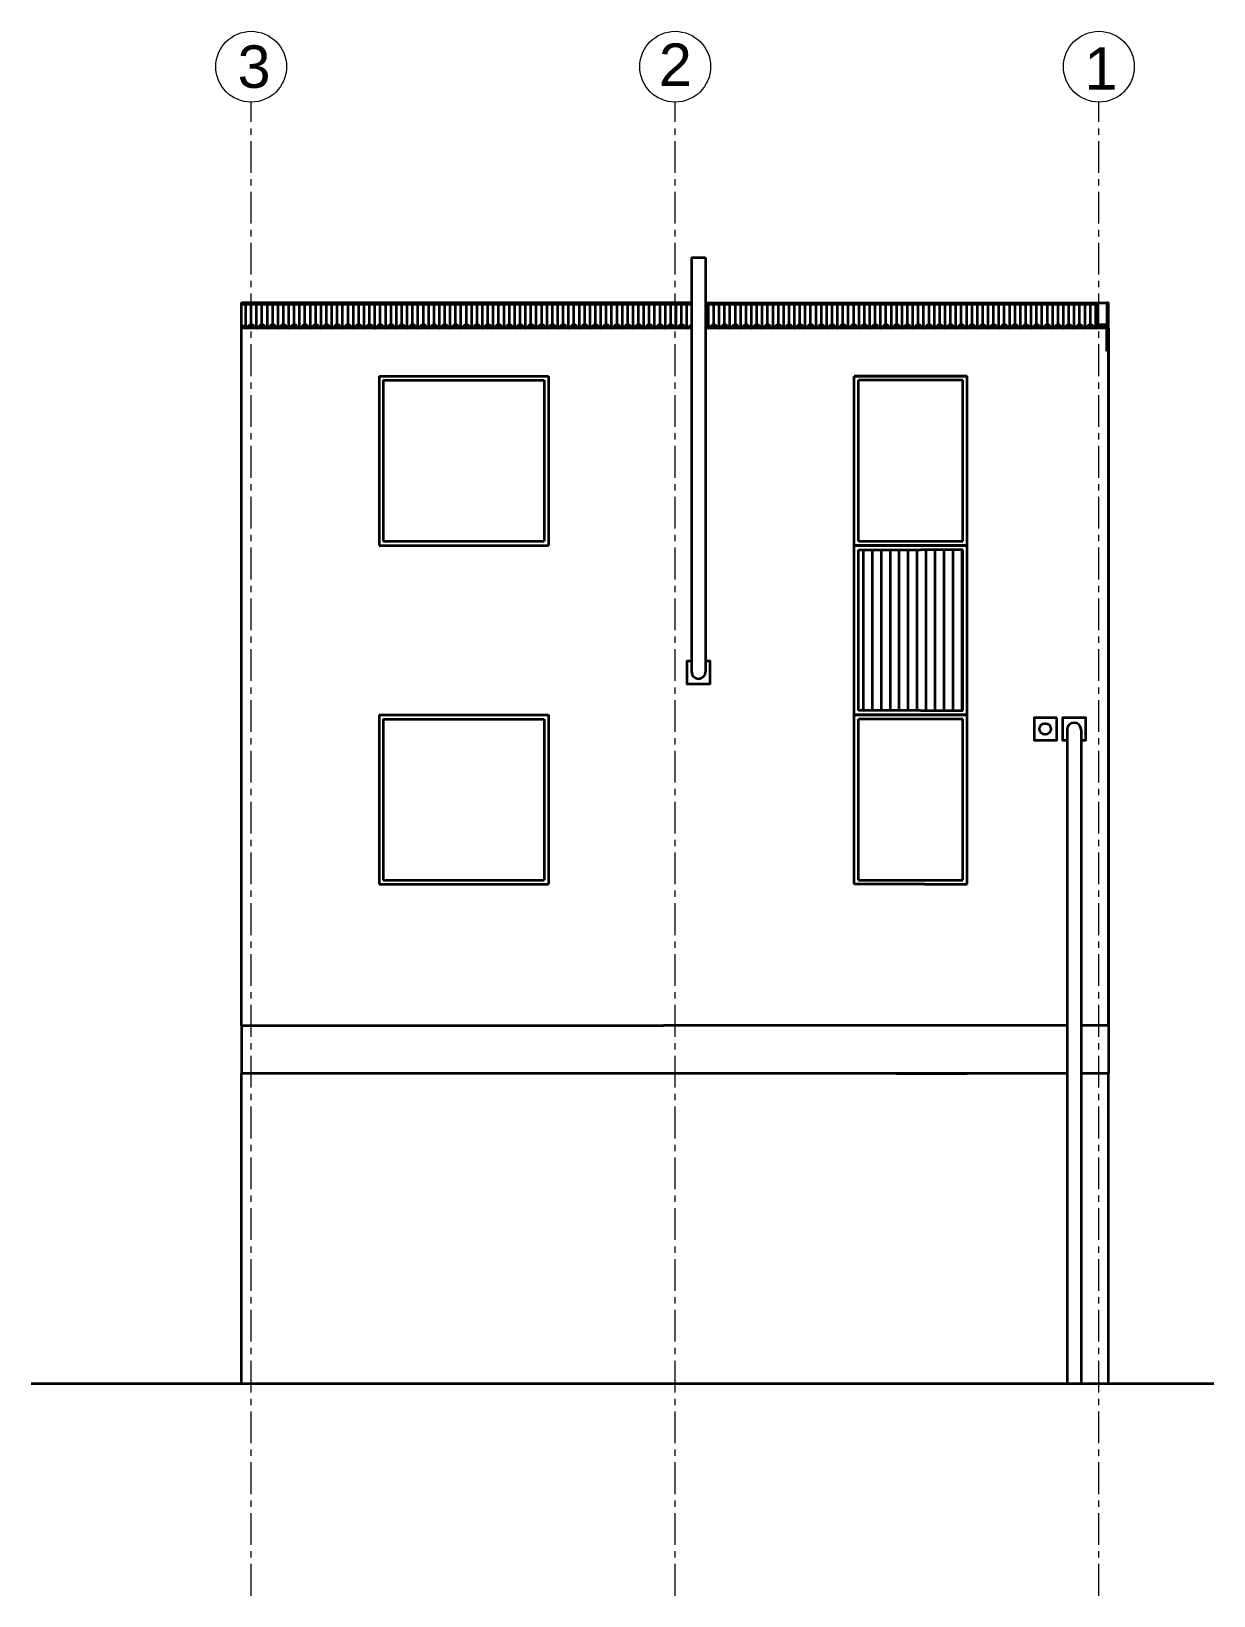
# Model space of a CAD drawing. Header units: inches. Extents: x 278 to 13058, y 15 to 10330.
# Drawn here: x 6826 to 7663, y 9222 to 10330 of the extents above; entities that cross this region are included whole.
import ezdxf

# ---------------------------------------------------------------- set-up
doc = ezdxf.new("R2010")
doc.units = ezdxf.units.IN
doc.header["$MEASUREMENT"] = 0
doc.linetypes.add('CENTER', pattern=[2, 1.25, -0.25, 0.25, -0.25])
for name, color, linetype, lineweight in [('A-ANNO-SYMB', 3, 'Continuous', 18), ('A-ANNO-TEXT', 3, 'Continuous', 18), ('A-ELEV-MBE1', 7, 'Continuous', 35), ('A-SECT-MCUT', 7, 'Continuous', 35), ('A-WALL-FULL', 7, 'Continuous', 35)]:
    doc.layers.add(name, color=color, linetype=linetype, lineweight=lineweight)
doc.styles.add('E-ARIAL', font='arial.ttf')

msp = doc.modelspace()

# ---------------------------------------------------------------- hatches: boundary and pattern name
at = {"layer": 'A-ELEV-MBE1'}
h = msp.add_hatch(dxfattribs=at)
h.set_pattern_fill('ANSI31', color=256, scale=2, angle=405, style=0)
h.set_pattern_definition([(90, (5446.451, 4193.3916), (-6.35, 4e-15), [])])
h.paths.add_polyline_path([(7411.409, 9848.52), (7455.409, 9848.52), (7485.409, 9848.52), (7485.409, 9962.52), (7455.45, 9962.52), (7411.409, 9962.52)])

# ---------------------------------------------------------------- linework, layer by layer
at = {"layer": 'A-ANNO-SYMB', "linetype": 'CENTER', "ltscale": 18}
for points in [[(6981.409, 9221.52), (6981.409, 10279.62)], [(7281.618, 9221.52), (7281.618, 10279.62)], [(7581.698, 9221.52), (7581.698, 10279.62)]]:
    msp.add_lwpolyline(points, dxfattribs=at)
at = {"layer": 'A-ANNO-SYMB'}
for centre in [(6981.297, 10304.698), (7281.618, 10304.698), (7581.698, 10304.698)]:
    msp.add_circle(centre, 25.078, dxfattribs=at)
at = {"layer": 'A-ELEV-MBE1'}
for p, q in [((7293.144, 10169.52), (7303.144, 10169.52)), ((7293.144, 10169.52), (7293.144, 9876.051)), ((7303.144, 10169.52), (7303.144, 9876.051)), ((6974.409, 10137.535), (7076.581, 10137.535)), ((6974.409, 9625.52), (6974.409, 10137.535)), ((6974.409, 10136.478), (7068.961, 10136.478)), ((6977.522, 10120.04), (6977.522, 10136.478)), ((6981.332, 10121.839), (6981.332, 10136.478)), ((6985.142, 10120.039), (6985.142, 10136.478)), ((6988.952, 10121.838), (6988.952, 10136.478)), ((6992.762, 10120.031), (6992.762, 10136.478)), ((6996.572, 10121.831), (6996.572, 10136.478)), ((7000.382, 10120.03), (7000.382, 10136.478)), ((7004.192, 10121.829), (7004.192, 10136.478)), ((7008.002, 10120.039), (7008.002, 10136.478)), ((7011.812, 10121.838), (7011.812, 10136.478)), ((7015.622, 10120.031), (7015.622, 10136.478)), ((7019.432, 10121.831), (7019.432, 10136.478)), ((7023.242, 10120.03), (7023.242, 10136.478)), ((7027.052, 10121.83), (7027.052, 10136.478)), ((7030.861, 10120.039), (7030.861, 10133.502)), ((7030.862, 10120.03), (7030.862, 10136.478)), ((7034.671, 10121.838), (7034.671, 10136.478)), ((7038.481, 10120.038), (7038.481, 10136.478)), ((7042.291, 10121.837), (7042.291, 10136.478)), ((7046.101, 10120.037), (7046.101, 10136.478)), ((7049.911, 10121.836), (7049.911, 10136.478)), ((7053.721, 10120.038), (7053.721, 10136.478)), ((7057.531, 10121.837), (7057.531, 10136.478)), ((7059.306, 10137.53), (7293.144, 10137.53)), ((7059.306, 10136.473), (7293.144, 10136.473)), ((7061.341, 10120.037), (7061.341, 10136.478)), ((7065.151, 10121.836), (7065.151, 10136.478)), ((7068.961, 10136.478), (7076.581, 10136.478)), ((7068.961, 10120.038), (7068.961, 10136.478)), ((7072.771, 10121.837), (7072.771, 10136.478)), ((7076.581, 10119.535), (7076.581, 10137.535)), ((7076.581, 10120.029), (7076.582, 10136.473)), ((7080.392, 10121.839), (7080.391, 10136.473)), ((7084.201, 10120.031), (7084.201, 10136.473)), ((7088.012, 10121.84), (7088.011, 10136.473)), ((7091.821, 10120.03), (7091.822, 10136.473)), ((7095.632, 10121.839), (7095.631, 10136.473)), ((7099.441, 10120.022), (7099.441, 10136.473)), ((7103.252, 10121.831), (7103.251, 10136.473)), ((7107.061, 10120.021), (7107.062, 10136.473)), ((7110.872, 10121.83), (7110.871, 10136.473)), ((7114.681, 10120.03), (7114.682, 10136.473)), ((7118.492, 10121.839), (7118.491, 10136.473)), ((7122.301, 10120.022), (7122.301, 10136.473)), ((7126.112, 10121.831), (7126.111, 10136.473)), ((7129.921, 10120.03), (7129.921, 10136.473)), ((7129.921, 10120.021), (7129.922, 10133.49)), ((7133.731, 10121.839), (7133.731, 10136.473)), ((7133.732, 10121.83), (7133.731, 10134.743)), ((7137.541, 10120.029), (7137.54, 10134.743)), ((7137.541, 10120.021), (7137.542, 10136.473)), ((7141.351, 10121.838), (7141.351, 10136.473)), ((7145.161, 10120.028), (7145.161, 10136.473)), ((7148.971, 10121.837), (7148.971, 10136.473)), ((7152.781, 10120.029), (7152.78, 10136.473)), ((7156.591, 10121.838), (7156.591, 10136.473)), ((7160.401, 10120.028), (7160.401, 10136.473)), ((7164.211, 10121.837), (7164.211, 10136.473)), ((7168.021, 10120.034), (7168.02, 10136.473)), ((7171.831, 10121.834), (7171.831, 10136.473)), ((7175.641, 10120.033), (7175.641, 10136.473)), ((7179.451, 10121.833), (7179.451, 10136.473)), ((7183.261, 10120.035), (7183.26, 10136.473)), ((7187.071, 10121.834), (7187.071, 10136.473)), ((7190.881, 10120.033), (7190.881, 10136.473)), ((7194.691, 10121.833), (7194.691, 10136.473)), ((7198.501, 10120.026), (7198.5, 10136.473)), ((7202.311, 10121.825), (7202.311, 10136.473)), ((7206.121, 10120.025), (7206.121, 10136.473)), ((7209.931, 10121.824), (7209.931, 10136.473)), ((7213.741, 10120.034), (7213.741, 10136.473)), ((7217.551, 10121.833), (7217.551, 10136.473)), ((7221.361, 10120.026), (7221.36, 10136.473)), ((7225.171, 10121.826), (7225.171, 10136.473)), ((7228.981, 10120.025), (7228.981, 10136.473)), ((7232.791, 10121.824), (7232.791, 10136.473)), ((7236.6, 10120.034), (7236.6, 10133.497)), ((7236.601, 10120.025), (7236.601, 10136.473)), ((7240.41, 10121.833), (7240.41, 10136.473)), ((7244.22, 10120.033), (7244.22, 10136.473)), ((7248.03, 10121.832), (7248.03, 10136.473)), ((7251.84, 10120.032), (7251.84, 10136.473)), ((7255.65, 10121.831), (7255.65, 10136.473)), ((7259.46, 10120.033), (7259.46, 10136.473)), ((7263.27, 10121.832), (7263.27, 10136.473)), ((7267.08, 10120.032), (7267.08, 10136.473)), ((7270.89, 10121.831), (7270.89, 10136.473)), ((7274.7, 10120.033), (7274.7, 10136.473)), ((7278.51, 10121.832), (7278.51, 10136.473)), ((7282.32, 10119.532), (7282.32, 10136.473)), ((7286.13, 10121.829), (7286.13, 10136.473)), ((7289.94, 10120.019), (7289.941, 10136.473)), ((7303.144, 10137.52), (7580.308, 10137.52)), ((7303.144, 10136.463), (7580.308, 10136.463)), ((7305.18, 10120.019), (7305.181, 10136.463)), ((7308.99, 10121.828), (7308.99, 10136.463)), ((7312.8, 10120.02), (7312.8, 10136.463)), ((7316.61, 10121.829), (7316.61, 10136.463)), ((7320.42, 10120.019), (7320.421, 10136.463)), ((7324.23, 10121.828), (7324.23, 10136.463)), ((7328.04, 10120.02), (7328.04, 10136.463)), ((7331.85, 10121.829), (7331.85, 10136.463)), ((7335.66, 10120.019), (7335.661, 10136.463)), ((7339.47, 10121.828), (7339.47, 10136.463)), ((7343.28, 10120.012), (7343.28, 10136.463)), ((7347.09, 10121.821), (7347.09, 10136.463)), ((7350.9, 10120.011), (7350.901, 10136.463)), ((7354.71, 10121.82), (7354.71, 10136.463)), ((7358.52, 10120.019), (7358.521, 10136.463)), ((7362.33, 10121.828), (7362.33, 10136.463)), ((7366.14, 10120.012), (7366.14, 10136.463)), ((7369.95, 10121.821), (7369.95, 10136.463)), ((7373.759, 10120.02), (7373.76, 10136.463)), ((7373.76, 10120.011), (7373.76, 10133.48)), ((7377.57, 10121.829), (7377.57, 10136.463)), ((7377.57, 10121.82), (7377.57, 10134.733)), ((7381.379, 10120.019), (7381.379, 10134.733)), ((7381.38, 10120.011), (7381.381, 10136.463)), ((7385.19, 10121.828), (7385.19, 10136.463)), ((7388.999, 10120.018), (7389, 10136.463)), ((7392.81, 10121.827), (7392.81, 10136.463)), ((7396.619, 10120.019), (7396.619, 10136.463)), ((7400.43, 10121.828), (7400.43, 10136.463)), ((7404.239, 10120.018), (7404.24, 10136.463)), ((7408.05, 10121.827), (7408.05, 10136.463)), ((7411.86, 10120.024), (7411.859, 10136.463)), ((7415.67, 10121.824), (7415.67, 10136.463)), ((7419.48, 10120.023), (7419.48, 10136.463)), ((7423.29, 10121.823), (7423.29, 10136.463)), ((7427.1, 10120.024), (7427.099, 10136.463)), ((7430.91, 10121.824), (7430.91, 10136.463)), ((7434.72, 10120.023), (7434.72, 10136.463)), ((7438.53, 10121.823), (7438.53, 10136.463)), ((7442.34, 10120.016), (7442.339, 10136.463)), ((7446.15, 10121.815), (7446.15, 10136.463)), ((7449.96, 10120.015), (7449.96, 10136.463)), ((7453.77, 10121.814), (7453.77, 10136.463)), ((7457.58, 10120.023), (7457.58, 10136.463)), ((7461.39, 10121.823), (7461.39, 10136.463)), ((7465.2, 10120.016), (7465.199, 10136.463)), ((7469.01, 10121.815), (7469.01, 10136.463)), ((7472.82, 10120.015), (7472.82, 10136.463)), ((7476.63, 10121.814), (7476.63, 10136.463)), ((7480.439, 10120.024), (7480.439, 10133.487)), ((7480.44, 10120.015), (7480.44, 10136.463)), ((7484.249, 10121.823), (7484.249, 10136.463)), ((7488.059, 10120.023), (7488.059, 10136.463)), ((7491.869, 10121.822), (7491.869, 10136.463)), ((7495.679, 10120.022), (7495.679, 10136.463)), ((7499.489, 10121.821), (7499.489, 10136.463)), ((7503.299, 10120.023), (7503.299, 10136.463)), ((7507.109, 10121.822), (7507.109, 10136.463)), ((7510.919, 10120.022), (7510.919, 10136.463)), ((7514.729, 10121.821), (7514.729, 10136.463)), ((7518.539, 10120.023), (7518.539, 10136.463)), ((7522.349, 10121.822), (7522.349, 10136.463)), ((7526.159, 10120.022), (7526.159, 10136.463)), ((7529.969, 10121.821), (7529.969, 10136.463)), ((7533.779, 10120.023), (7533.779, 10136.463)), ((7537.589, 10121.822), (7537.589, 10136.463)), ((7541.399, 10120.022), (7541.399, 10136.463)), ((7545.209, 10121.821), (7545.209, 10136.463)), ((7549.019, 10120.014), (7549.019, 10136.463)), ((7552.829, 10121.814), (7552.829, 10136.463)), ((7556.639, 10120.013), (7556.639, 10136.463)), ((7560.449, 10121.813), (7560.449, 10136.463)), ((7564.259, 10120.022), (7564.259, 10136.463)), ((7568.069, 10121.821), (7568.069, 10136.463)), ((7571.879, 10120.014), (7571.879, 10136.463)), ((7575.689, 10121.814), (7575.689, 10136.463)), ((7579.499, 10120.014), (7579.499, 10136.463)), ((7580.308, 10137.52), (7587.659, 10137.52)), ((7580.308, 10121.83), (7580.308, 10136.463)), ((7587.659, 10103.08), (7587.659, 10137.52)), ((7588.409, 9625.52), (7588.409, 10137.535)), ((7076.581, 10119.535), (6974.409, 10119.535)), ((7076.581, 10119.535), (6974.409, 10119.535)), ((7076.581, 10119.535), (6974.409, 10119.535)), ((7282.32, 10119.53), (7059.306, 10119.53)), ((7282.32, 10119.53), (7059.306, 10119.53)), ((7282.32, 10119.53), (7059.306, 10119.53)), ((7282.32, 10119.53), (7059.306, 10119.53)), ((7128.016, 10120.94), (7127.629, 10120.622)), ((7139.446, 10120.926), (7139.833, 10120.609)), ((7293.144, 10119.52), (7273.409, 10119.52)), ((7293.144, 10119.52), (7273.409, 10119.52)), ((7293.144, 10119.52), (7273.409, 10119.52)), ((7293.144, 10119.52), (7273.409, 10119.52)), ((7588.409, 10119.52), (7303.144, 10119.52)), ((7588.409, 10119.52), (7303.144, 10119.52)), ((7587.409, 10119.52), (7303.144, 10119.52)), ((7587.409, 10119.52), (7303.144, 10119.52)), ((7580.308, 10122.08), (7587.659, 10122.08)), ((7580.308, 10121.83), (7587.409, 10121.83)), ((7587.119, 10120.018), (7587.119, 10121.83)), ((7587.409, 10103.08), (7587.409, 10121.83)), ((7588.409, 10119.52), (7588.409, 9625.52)), ((7587.659, 10103.08), (7587.409, 10103.08)), ((7408.409, 9965.52), (7408.409, 10085.52)), ((7458.409, 10085.52), (7408.409, 10085.52)), ((7408.409, 10085.52), (7458.409, 10085.52)), ((7458.409, 10085.52), (7488.409, 10085.52)), ((7488.409, 10085.52), (7458.409, 10085.52)), ((7488.409, 9965.52), (7488.409, 10085.52)), ((7485.409, 10082.52), (7411.409, 10082.52)), ((7411.409, 9968.52), (7411.409, 10082.52)), ((7485.409, 9968.52), (7485.409, 10082.52)), ((7408.409, 9962.456), (7408.409, 10065.52)), ((7458.409, 9965.52), (7408.409, 9965.52)), ((7458.409, 9965.52), (7408.409, 9965.52)), ((7408.45, 9965.52), (7458.45, 9965.52)), ((7411.409, 9968.52), (7485.409, 9968.52)), ((7411.409, 9968.52), (7485.409, 9968.52)), ((7458.409, 9965.52), (7488.409, 9965.52)), ((7458.409, 9965.52), (7488.409, 9965.52)), ((7488.409, 9965.52), (7458.45, 9965.52)), ((7488.409, 9840.52), (7488.409, 9965.52)), ((7408.409, 9840.52), (7408.409, 9962.456)), ((7411.409, 9848.52), (7411.409, 9962.52)), ((7411.409, 9962.52), (7455.45, 9962.52)), ((7485.409, 9962.52), (7455.45, 9962.52)), ((7485.409, 9848.52), (7485.409, 9962.52)), ((7408.409, 9845.52), (7458.409, 9845.52)), ((7458.409, 9845.52), (7408.409, 9845.52)), ((7455.409, 9848.52), (7411.409, 9848.52)), ((7411.409, 9728.52), (7411.409, 9842.52)), ((7485.409, 9842.52), (7411.409, 9842.52)), ((7455.409, 9848.52), (7485.409, 9848.52)), ((7488.409, 9845.52), (7458.409, 9845.52)), ((7458.409, 9845.52), (7488.409, 9845.52)), ((7485.409, 9728.52), (7485.409, 9842.52)), ((7408.409, 9725.52), (7408.409, 9840.52)), ((7488.409, 9725.52), (7488.409, 9840.52)), ((7559.174, 9834.988), (7559.174, 9371.52)), ((7569.174, 9834.988), (7569.174, 9371.52)), ((7458.409, 9725.52), (7408.409, 9725.52)), ((7411.409, 9728.52), (7485.409, 9728.52)), ((7458.409, 9725.52), (7488.409, 9725.52)), ((6974.409, 9625.52), (6974.409, 9591.52)), ((6974.409, 9625.52), (7273.409, 9625.52)), ((7588.409, 9625.52), (7588.409, 9591.52)), ((6974.409, 9371.52), (6974.409, 9591.52)), ((7559.174, 9591.52), (6974.409, 9591.52)), ((7434.409, 9591.52), (7369.809, 9591.52)), ((7438.409, 9591.52), (7488.409, 9591.52)), ((7588.409, 9591.52), (7569.174, 9591.52)), ((7588.409, 9371.52), (7588.409, 9591.52)), ((7663.022, 9371.52), (6825.586, 9371.52))]:
    msp.add_line(p, q, dxfattribs=at)
for points in [[(7293.144, 9883.52), (7289.909, 9883.52), (7289.909, 9867.52), (7306.409, 9867.52), (7306.409, 9883.52), (7303.144, 9883.52)], [(7569.174, 9827.52), (7572.409, 9827.52), (7572.409, 9843.52), (7555.909, 9843.52), (7555.909, 9827.52), (7559.174, 9827.52)], [(7559.174, 9625.52), (7273.409, 9625.52)], [(7588.409, 9625.52), (7569.174, 9625.52)]]:
    msp.add_lwpolyline(points, dxfattribs=at)
msp.add_lwpolyline([(7551.909, 9843.52), (7535.909, 9843.52), (7535.909, 9827.52), (7551.909, 9827.52)], close=True, dxfattribs=at)
msp.add_circle((7543.659, 9835.52), 4, dxfattribs=at)
for centre, radius, start, end in [((6973.712, 10119.372), 2.466, 39.416193, 73.571669), ((6973.712, 10119.372), 1.966, 39.416193, 69.222619), ((6977.522, 10122.504), 2.966, 219.416193, 320.568066), ((6977.522, 10122.504), 2.466, 219.416193, 320.568066), ((6981.332, 10119.371), 2.466, 39.416193, 140.568066), ((6981.332, 10119.371), 1.966, 39.416193, 140.568066), ((6985.142, 10122.502), 2.966, 219.416193, 320.568066), ((6985.142, 10122.502), 2.466, 219.416193, 320.568066), ((6988.952, 10119.37), 2.466, 39.416193, 140.568066), ((6988.952, 10119.37), 1.966, 39.416193, 140.568066), ((6992.762, 10122.501), 2.966, 219.416193, 320.568066), ((6992.762, 10122.501), 2.466, 219.416193, 320.568066), ((6996.572, 10119.369), 2.466, 39.416193, 140.568066), ((6996.572, 10119.369), 1.966, 39.416193, 140.568066), ((7000.382, 10122.5), 2.966, 219.416193, 320.568066), ((7000.382, 10122.5), 2.466, 219.416193, 320.568066), ((7004.192, 10119.368), 2.466, 39.416193, 140.568066), ((7004.192, 10119.368), 1.966, 39.416193, 140.568066), ((7008.002, 10122.499), 2.966, 219.416193, 320.568066), ((7008.002, 10122.499), 2.466, 219.416193, 320.568066), ((7011.812, 10119.367), 2.466, 39.416193, 140.568066), ((7011.812, 10119.367), 1.966, 39.416193, 140.568066), ((7015.622, 10122.498), 2.966, 219.416193, 320.568066), ((7015.622, 10122.498), 2.466, 219.416193, 320.568066), ((7019.432, 10119.366), 2.466, 39.416193, 140.568066), ((7019.432, 10119.366), 1.966, 39.416193, 140.568066), ((7023.242, 10122.497), 2.966, 219.416193, 320.568066), ((7023.242, 10122.497), 2.466, 219.416193, 320.568066), ((7027.052, 10119.364), 2.466, 39.416193, 140.568066), ((7027.052, 10119.364), 1.966, 39.416193, 140.568066), ((7030.861, 10122.509), 2.966, 219.416193, 320.568066), ((7030.862, 10122.496), 2.966, 219.416193, 320.568066), ((7030.861, 10122.509), 2.466, 219.416193, 320.568066), ((7030.862, 10122.496), 2.466, 219.416193, 320.568066), ((7034.671, 10119.377), 2.466, 39.416193, 140.568066), ((7034.671, 10119.377), 1.966, 39.416193, 140.568066), ((7038.481, 10122.508), 2.966, 219.416193, 320.568066), ((7038.481, 10122.508), 2.466, 219.416193, 320.568066), ((7042.291, 10119.376), 2.466, 39.416193, 140.568066), ((7042.291, 10119.376), 1.966, 39.416193, 140.568066), ((7046.101, 10122.507), 2.966, 219.416193, 320.568066), ((7046.101, 10122.507), 2.466, 219.416193, 320.568066), ((7049.911, 10119.374), 2.466, 39.416193, 140.568066), ((7049.911, 10119.374), 1.966, 39.416193, 140.568066), ((7053.721, 10122.506), 2.966, 219.416193, 320.568066), ((7053.721, 10122.506), 2.466, 219.416193, 320.568066), ((7057.531, 10119.373), 2.466, 39.416193, 140.568066), ((7057.531, 10119.373), 1.966, 39.416193, 140.568066), ((7061.341, 10122.505), 2.966, 219.416193, 320.568066), ((7061.341, 10122.505), 2.466, 219.416193, 320.568066), ((7065.151, 10119.372), 2.466, 39.416193, 140.568066), ((7065.151, 10119.372), 1.966, 39.416193, 140.568066), ((7068.961, 10122.504), 2.966, 219.416193, 320.568066), ((7068.961, 10122.504), 2.466, 219.416193, 320.568066), ((7068.962, 10122.502), 2.466, 238.419708, 320.568066), ((7068.962, 10122.502), 2.966, 244.188363, 320.568066), ((7072.771, 10119.369), 2.466, 39.416193, 140.568066), ((7072.771, 10119.369), 1.966, 39.416193, 140.568066), ((7076.582, 10122.501), 2.966, 219.416193, 320.568066), ((7076.582, 10122.501), 2.466, 219.416193, 320.568066), ((7080.391, 10119.368), 2.466, 39.416193, 140.568066), ((7080.391, 10119.368), 1.966, 39.416193, 140.568066), ((7084.202, 10122.5), 2.966, 219.416193, 320.568066), ((7084.202, 10122.5), 2.466, 219.416193, 320.568066), ((7088.011, 10119.367), 2.466, 39.416193, 140.568066), ((7088.011, 10119.367), 1.966, 39.416193, 140.568066), ((7091.822, 10122.499), 2.966, 219.416193, 320.568066), ((7091.822, 10122.499), 2.466, 219.416193, 320.568066), ((7095.631, 10119.366), 2.466, 39.416193, 140.568066), ((7095.631, 10119.366), 1.966, 39.416193, 140.568066), ((7099.442, 10122.498), 2.966, 219.416193, 320.568066), ((7099.442, 10122.498), 2.466, 219.416193, 320.568066), ((7103.251, 10119.365), 2.466, 39.416193, 140.568066), ((7103.251, 10119.365), 1.966, 39.416193, 140.568066), ((7107.062, 10122.497), 2.966, 219.416193, 320.568066), ((7107.062, 10122.497), 2.466, 219.416193, 320.568066), ((7110.871, 10119.364), 2.466, 39.416193, 140.568066), ((7110.871, 10119.364), 1.966, 39.416193, 140.568066), ((7114.682, 10122.496), 2.966, 219.416193, 320.568066), ((7114.682, 10122.496), 2.466, 219.416193, 320.568066), ((7118.491, 10119.363), 2.466, 39.416193, 140.568066), ((7118.491, 10119.363), 1.966, 39.416193, 140.568066), ((7122.302, 10122.495), 2.966, 219.416193, 320.568066), ((7122.302, 10122.495), 2.466, 219.416193, 320.568066), ((7126.111, 10119.362), 2.466, 39.416193, 140.568066), ((7126.111, 10119.362), 1.966, 39.416193, 140.568066), ((7129.921, 10122.506), 2.966, 219.416193, 320.568066), ((7129.922, 10122.494), 2.966, 219.416193, 320.568066), ((7129.921, 10122.506), 2.466, 219.416193, 320.568066), ((7129.922, 10122.494), 2.466, 219.416193, 320.568066), ((7133.73, 10119.373), 2.466, 39.416193, 140.568066), ((7133.731, 10119.361), 2.466, 39.416193, 140.568066), ((7133.73, 10119.373), 1.966, 39.416193, 140.568066), ((7133.731, 10119.361), 1.966, 39.416193, 140.568066), ((7137.541, 10122.505), 2.966, 219.416193, 320.568066), ((7137.542, 10122.493), 2.966, 219.416193, 320.568066), ((7137.541, 10122.505), 2.466, 219.416193, 320.568066), ((7137.542, 10122.493), 2.466, 219.416193, 320.568066), ((7141.35, 10119.372), 2.466, 39.416193, 140.568066), ((7141.35, 10119.372), 1.966, 39.416193, 140.568066), ((7145.161, 10122.504), 2.966, 219.416193, 320.568066), ((7145.161, 10122.504), 2.466, 219.416193, 320.568066), ((7148.97, 10119.371), 2.466, 39.416193, 140.568066), ((7148.97, 10119.371), 1.966, 39.416193, 140.568066), ((7152.781, 10122.503), 2.966, 219.416193, 320.568066), ((7152.781, 10122.503), 2.466, 219.416193, 320.568066), ((7156.59, 10119.37), 2.466, 39.416193, 140.568066), ((7156.59, 10119.37), 1.966, 39.416193, 140.568066), ((7160.401, 10122.502), 2.966, 219.416193, 320.568066), ((7160.401, 10122.502), 2.466, 219.416193, 320.568066), ((7164.21, 10119.369), 2.466, 39.416193, 140.568066), ((7164.21, 10119.369), 1.966, 39.416193, 140.568066), ((7168.021, 10122.501), 2.966, 219.416193, 320.568066), ((7168.021, 10122.501), 2.466, 219.416193, 320.568066), ((7171.83, 10119.368), 2.466, 39.416193, 140.568066), ((7171.83, 10119.368), 1.966, 39.416193, 140.568066), ((7175.641, 10122.5), 2.966, 219.416193, 320.568066), ((7175.641, 10122.5), 2.466, 219.416193, 320.568066), ((7179.45, 10119.367), 2.466, 39.416193, 140.568066), ((7179.45, 10119.367), 1.966, 39.416193, 140.568066), ((7183.261, 10122.499), 2.966, 219.416193, 320.568066), ((7183.261, 10122.499), 2.466, 219.416193, 320.568066), ((7187.07, 10119.366), 2.466, 39.416193, 140.568066), ((7187.07, 10119.366), 1.966, 39.416193, 140.568066), ((7190.881, 10122.497), 2.966, 219.416193, 320.568066), ((7190.881, 10122.497), 2.466, 219.416193, 320.568066), ((7194.69, 10119.365), 2.466, 39.416193, 140.568066), ((7194.69, 10119.365), 1.966, 39.416193, 140.568066), ((7198.501, 10122.496), 2.966, 219.416193, 320.568066), ((7198.501, 10122.496), 2.466, 219.416193, 320.568066), ((7202.31, 10119.364), 2.466, 39.416193, 140.568066), ((7202.31, 10119.364), 1.966, 39.416193, 140.568066), ((7206.121, 10122.495), 2.966, 219.416193, 320.568066), ((7206.121, 10122.495), 2.466, 219.416193, 320.568066), ((7209.93, 10119.363), 2.466, 39.416193, 140.568066), ((7209.93, 10119.363), 1.966, 39.416193, 140.568066), ((7213.741, 10122.494), 2.966, 219.416193, 320.568066), ((7213.741, 10122.494), 2.466, 219.416193, 320.568066), ((7217.55, 10119.362), 2.466, 39.416193, 140.568066), ((7217.55, 10119.362), 1.966, 39.416193, 140.568066), ((7221.361, 10122.493), 2.966, 219.416193, 320.568066), ((7221.361, 10122.493), 2.466, 219.416193, 320.568066), ((7225.17, 10119.36), 2.466, 39.416193, 140.568066), ((7225.17, 10119.36), 1.966, 39.416193, 140.568066), ((7228.981, 10122.492), 2.966, 219.416193, 320.568066), ((7228.981, 10122.492), 2.466, 219.416193, 320.568066), ((7232.79, 10119.359), 2.466, 39.416193, 140.568066), ((7232.79, 10119.359), 1.966, 39.416193, 140.568066), ((7236.6, 10122.504), 2.966, 219.416193, 320.568066), ((7236.601, 10122.491), 2.966, 219.416193, 320.568066), ((7236.6, 10122.504), 2.466, 219.416193, 320.568066), ((7236.601, 10122.491), 2.466, 219.416193, 320.568066), ((7240.41, 10119.372), 2.466, 39.416193, 140.568066), ((7240.41, 10119.372), 1.966, 39.416193, 140.568066), ((7244.22, 10122.503), 2.966, 219.416193, 320.568066), ((7244.22, 10122.503), 2.466, 219.416193, 320.568066), ((7248.03, 10119.37), 2.466, 39.416193, 140.568066), ((7248.03, 10119.37), 1.966, 39.416193, 140.568066), ((7251.84, 10122.502), 2.966, 219.416193, 320.568066), ((7251.84, 10122.502), 2.466, 219.416193, 320.568066), ((7255.65, 10119.369), 2.466, 39.416193, 140.568066), ((7255.65, 10119.369), 1.966, 39.416193, 140.568066), ((7259.46, 10122.501), 2.966, 219.416193, 320.568066), ((7259.46, 10122.501), 2.466, 219.416193, 320.568066), ((7263.27, 10119.368), 2.466, 39.416193, 140.568066), ((7263.27, 10119.368), 1.966, 39.416193, 140.568066), ((7267.08, 10122.5), 2.966, 219.416193, 320.568066), ((7267.08, 10122.5), 2.466, 219.416193, 320.568066), ((7270.89, 10119.367), 2.466, 39.416193, 140.568066), ((7270.89, 10119.367), 1.966, 39.416193, 140.568066), ((7274.7, 10122.499), 2.966, 219.416193, 320.568066), ((7274.7, 10122.499), 2.466, 219.416193, 320.568066), ((7274.701, 10122.497), 2.466, 238.419708, 320.568066), ((7274.701, 10122.497), 2.966, 244.188363, 320.568066), ((7278.51, 10119.366), 2.466, 39.416193, 140.568066), ((7278.51, 10119.364), 2.466, 39.416193, 140.568066), ((7278.51, 10119.366), 1.966, 39.416193, 140.568066), ((7278.51, 10119.364), 1.966, 39.416193, 140.568066), ((7282.32, 10122.498), 2.966, 219.416193, 269.999697), ((7282.321, 10122.496), 2.966, 219.416193, 320.568066), ((7282.32, 10122.498), 2.466, 219.416193, 269.999635), ((7282.321, 10122.496), 2.466, 219.416193, 320.568066), ((7286.13, 10119.363), 2.466, 39.416193, 140.568066), ((7286.13, 10119.363), 1.966, 39.416193, 140.568066), ((7289.941, 10122.495), 2.966, 219.416193, 320.568066), ((7289.941, 10122.495), 2.466, 219.416193, 320.568066), ((7293.75, 10119.362), 2.466, 104.2165, 140.568066), ((7293.75, 10119.362), 1.966, 107.941212, 140.568066), ((7305.181, 10122.493), 2.966, 219.416193, 320.568066), ((7301.37, 10119.361), 2.466, 39.416193, 43.987588), ((7305.181, 10122.493), 2.466, 219.416193, 320.568066), ((7308.99, 10119.36), 2.466, 39.416193, 140.568066), ((7308.99, 10119.36), 1.966, 39.416193, 140.568066), ((7312.801, 10122.492), 2.966, 219.416193, 320.568066), ((7312.801, 10122.492), 2.466, 219.416193, 320.568066), ((7316.61, 10119.359), 2.466, 39.416193, 140.568066), ((7316.61, 10119.359), 1.966, 39.416193, 140.568066), ((7320.421, 10122.491), 2.966, 219.416193, 320.568066), ((7320.421, 10122.491), 2.466, 219.416193, 320.568066), ((7324.23, 10119.358), 2.466, 39.416193, 140.568066), ((7324.23, 10119.358), 1.966, 39.416193, 140.568066), ((7328.041, 10122.49), 2.966, 219.416193, 320.568066), ((7328.041, 10122.49), 2.466, 219.416193, 320.568066), ((7331.85, 10119.357), 2.466, 39.416193, 140.568066), ((7331.85, 10119.357), 1.966, 39.416193, 140.568066), ((7335.661, 10122.489), 2.966, 219.416193, 320.568066), ((7335.661, 10122.489), 2.466, 219.416193, 320.568066), ((7339.47, 10119.356), 2.466, 39.416193, 140.568066), ((7339.47, 10119.356), 1.966, 39.416193, 140.568066), ((7343.281, 10122.488), 2.966, 219.416193, 320.568066), ((7343.281, 10122.488), 2.466, 219.416193, 320.568066), ((7347.09, 10119.355), 2.466, 39.416193, 140.568066), ((7347.09, 10119.355), 1.966, 39.416193, 140.568066), ((7350.901, 10122.487), 2.966, 219.416193, 320.568066), ((7350.901, 10122.487), 2.466, 219.416193, 320.568066), ((7354.71, 10119.354), 2.466, 39.416193, 140.568066), ((7354.71, 10119.354), 1.966, 39.416193, 140.568066), ((7358.521, 10122.485), 2.966, 219.416193, 320.568066), ((7358.521, 10122.485), 2.466, 219.416193, 320.568066), ((7362.33, 10119.353), 2.466, 39.416193, 140.568066), ((7362.33, 10119.353), 1.966, 39.416193, 140.568066), ((7366.141, 10122.484), 2.966, 219.416193, 320.568066), ((7366.141, 10122.484), 2.466, 219.416193, 320.568066), ((7369.95, 10119.352), 2.466, 39.416193, 140.568066), ((7369.95, 10119.352), 1.966, 39.416193, 140.568066), ((7373.76, 10122.496), 2.966, 219.416193, 320.568066), ((7373.761, 10122.483), 2.966, 219.416193, 320.568066), ((7373.76, 10122.496), 2.466, 219.416193, 320.568066), ((7373.761, 10122.483), 2.466, 219.416193, 320.568066), ((7377.569, 10119.363), 2.466, 39.416193, 140.568066), ((7377.57, 10119.351), 2.466, 39.416193, 140.568066), ((7377.569, 10119.363), 1.966, 39.416193, 140.568066), ((7377.57, 10119.351), 1.966, 39.416193, 140.568066), ((7381.38, 10122.495), 2.966, 219.416193, 320.568066), ((7381.381, 10122.482), 2.966, 219.416193, 320.568066), ((7381.38, 10122.495), 2.466, 219.416193, 320.568066), ((7381.381, 10122.482), 2.466, 219.416193, 320.568066), ((7385.189, 10119.362), 2.466, 39.416193, 140.568066), ((7385.189, 10119.362), 1.966, 39.416193, 140.568066), ((7389, 10122.493), 2.966, 219.416193, 320.568066), ((7389, 10122.493), 2.466, 219.416193, 320.568066), ((7392.809, 10119.361), 2.466, 39.416193, 140.568066), ((7392.809, 10119.361), 1.966, 39.416193, 140.568066), ((7396.62, 10122.492), 2.966, 219.416193, 320.568066), ((7396.62, 10122.492), 2.466, 219.416193, 320.568066), ((7400.429, 10119.36), 2.466, 39.416193, 140.568066), ((7400.429, 10119.36), 1.966, 39.416193, 140.568066), ((7404.24, 10122.491), 2.966, 219.416193, 320.568066), ((7404.24, 10122.491), 2.466, 219.416193, 320.568066), ((7408.049, 10119.359), 2.466, 39.416193, 140.568066), ((7408.049, 10119.359), 1.966, 39.416193, 140.568066), ((7411.86, 10122.49), 2.966, 219.416193, 320.568066), ((7411.86, 10122.49), 2.466, 219.416193, 320.568066), ((7415.669, 10119.358), 2.466, 39.416193, 140.568066), ((7415.669, 10119.358), 1.966, 39.416193, 140.568066), ((7419.48, 10122.489), 2.966, 219.416193, 320.568066), ((7419.48, 10122.489), 2.466, 219.416193, 320.568066), ((7423.289, 10119.357), 2.466, 39.416193, 140.568066), ((7423.289, 10119.357), 1.966, 39.416193, 140.568066), ((7427.1, 10122.488), 2.966, 219.416193, 320.568066), ((7427.1, 10122.488), 2.466, 219.416193, 320.568066), ((7430.909, 10119.355), 2.466, 39.416193, 140.568066), ((7430.909, 10119.355), 1.966, 39.416193, 140.568066), ((7434.72, 10122.487), 2.966, 219.416193, 320.568066), ((7434.72, 10122.487), 2.466, 219.416193, 320.568066), ((7438.529, 10119.354), 2.466, 39.416193, 140.568066), ((7438.529, 10119.354), 1.966, 39.416193, 140.568066), ((7442.34, 10122.486), 2.966, 219.416193, 320.568066), ((7442.34, 10122.486), 2.466, 219.416193, 320.568066), ((7446.149, 10119.353), 2.466, 39.416193, 140.568066), ((7446.149, 10119.353), 1.966, 39.416193, 140.568066), ((7449.96, 10122.485), 2.966, 219.416193, 320.568066), ((7449.96, 10122.485), 2.466, 219.416193, 320.568066), ((7453.769, 10119.352), 2.466, 39.416193, 140.568066), ((7453.769, 10119.352), 1.966, 39.416193, 140.568066), ((7457.58, 10122.484), 2.966, 219.416193, 320.568066), ((7457.58, 10122.484), 2.466, 219.416193, 320.568066), ((7461.389, 10119.351), 2.466, 39.416193, 140.568066), ((7461.389, 10119.351), 1.966, 39.416193, 140.568066), ((7465.2, 10122.483), 2.966, 219.416193, 320.568066), ((7465.2, 10122.483), 2.466, 219.416193, 320.568066), ((7469.009, 10119.35), 2.466, 39.416193, 140.568066), ((7469.009, 10119.35), 1.966, 39.416193, 140.568066), ((7472.82, 10122.482), 2.966, 219.416193, 320.568066), ((7472.82, 10122.482), 2.466, 219.416193, 320.568066), ((7476.629, 10119.349), 2.466, 39.416193, 140.568066), ((7476.629, 10119.349), 1.966, 39.416193, 140.568066), ((7480.439, 10122.494), 2.966, 219.416193, 320.568066), ((7480.44, 10122.481), 2.966, 219.416193, 320.568066), ((7480.439, 10122.494), 2.466, 219.416193, 320.568066), ((7480.44, 10122.481), 2.466, 219.416193, 320.568066), ((7484.249, 10119.361), 2.466, 39.416193, 140.568066), ((7484.249, 10119.361), 1.966, 39.416193, 140.568066), ((7488.059, 10122.493), 2.966, 219.416193, 320.568066), ((7488.059, 10122.493), 2.466, 219.416193, 320.568066), ((7491.869, 10119.36), 2.466, 39.416193, 140.568066), ((7491.869, 10119.36), 1.966, 39.416193, 140.568066), ((7495.679, 10122.492), 2.966, 219.416193, 320.568066), ((7495.679, 10122.492), 2.466, 219.416193, 320.568066), ((7499.489, 10119.359), 2.466, 39.416193, 140.568066), ((7499.489, 10119.359), 1.966, 39.416193, 140.568066), ((7503.299, 10122.491), 2.966, 219.416193, 320.568066), ((7503.299, 10122.491), 2.466, 219.416193, 320.568066), ((7507.109, 10119.358), 2.466, 39.416193, 140.568066), ((7507.109, 10119.358), 1.966, 39.416193, 140.568066), ((7510.919, 10122.49), 2.966, 219.416193, 320.568066), ((7510.919, 10122.49), 2.466, 219.416193, 320.568066), ((7514.729, 10119.357), 2.466, 39.416193, 140.568066), ((7514.729, 10119.357), 1.966, 39.416193, 140.568066), ((7518.539, 10122.489), 2.966, 219.416193, 320.568066), ((7518.539, 10122.489), 2.466, 219.416193, 320.568066), ((7522.349, 10119.356), 2.466, 39.416193, 140.568066), ((7522.349, 10119.356), 1.966, 39.416193, 140.568066), ((7526.159, 10122.488), 2.966, 219.416193, 320.568066), ((7526.159, 10122.488), 2.466, 219.416193, 320.568066), ((7529.969, 10119.355), 2.466, 39.416193, 140.568066), ((7529.969, 10119.355), 1.966, 39.416193, 140.568066), ((7533.779, 10122.487), 2.966, 219.416193, 320.568066), ((7533.779, 10122.487), 2.466, 219.416193, 320.568066), ((7537.589, 10119.354), 2.466, 39.416193, 140.568066), ((7537.589, 10119.354), 1.966, 39.416193, 140.568066), ((7541.399, 10122.486), 2.966, 219.416193, 320.568066), ((7541.399, 10122.486), 2.466, 219.416193, 320.568066), ((7545.209, 10119.353), 2.466, 39.416193, 140.568066), ((7545.209, 10119.353), 1.966, 39.416193, 140.568066), ((7549.019, 10122.485), 2.966, 219.416193, 320.568066), ((7549.019, 10122.485), 2.466, 219.416193, 320.568066), ((7552.829, 10119.352), 2.466, 39.416193, 140.568066), ((7552.829, 10119.352), 1.966, 39.416193, 140.568066), ((7556.639, 10122.484), 2.966, 219.416193, 320.568066), ((7556.639, 10122.484), 2.466, 219.416193, 320.568066), ((7560.449, 10119.351), 2.466, 39.416193, 140.568066), ((7560.449, 10119.351), 1.966, 39.416193, 140.568066), ((7564.259, 10122.483), 2.966, 219.416193, 320.568066), ((7564.259, 10122.483), 2.466, 219.416193, 320.568066), ((7568.069, 10119.35), 2.466, 39.416193, 140.568066), ((7568.069, 10119.35), 1.966, 39.416193, 140.568066), ((7571.879, 10122.481), 2.966, 219.416193, 320.568066), ((7571.879, 10122.481), 2.466, 219.416193, 320.568066), ((7575.689, 10119.349), 2.466, 39.416193, 140.568066), ((7575.689, 10119.349), 1.966, 39.416193, 140.568066), ((7579.499, 10122.48), 2.966, 219.416193, 320.568066), ((7579.499, 10122.48), 2.466, 219.416193, 320.568066), ((7583.309, 10119.348), 2.466, 39.416193, 140.568066), ((7583.309, 10119.348), 1.966, 39.416193, 140.568066), ((7587.119, 10122.479), 2.966, 219.416193, 275.611143), ((7587.119, 10122.479), 2.466, 219.416193, 276.753632), ((7298.144, 9876.051), 5, 180, 0), ((7564.174, 9834.988), 5, 0, 180)]:
    msp.add_arc(centre, radius, start, end, dxfattribs=at)
at = {"layer": 'A-SECT-MCUT'}
msp.add_line((7588.409, 10137.535), (7587.659, 10137.52), dxfattribs=at)
at = {"layer": 'A-WALL-FULL'}
for p, q in [((7071.909, 10085.52), (7071.909, 9965.52)), ((7071.909, 10085.52), (7191.909, 10085.52)), ((7191.909, 10085.52), (7191.909, 9965.52)), ((7074.909, 10082.52), (7074.909, 9968.52)), ((7074.909, 10082.52), (7188.909, 10082.52)), ((7188.909, 10082.52), (7188.909, 9968.52)), ((7071.909, 9965.52), (7191.909, 9965.52)), ((7074.909, 9968.52), (7188.909, 9968.52)), ((7071.909, 9845.52), (7071.909, 9725.52)), ((7071.909, 9845.52), (7191.909, 9845.52)), ((7074.909, 9842.52), (7074.909, 9728.52)), ((7074.909, 9842.52), (7188.909, 9842.52)), ((7188.909, 9842.52), (7188.909, 9728.52)), ((7191.909, 9845.52), (7191.909, 9725.52)), ((7071.909, 9725.52), (7191.909, 9725.52)), ((7074.909, 9728.52), (7188.909, 9728.52))]:
    msp.add_line(p, q, dxfattribs=at)

# ---------------------------------------------------------------- texts
at = {"layer": 'A-ANNO-TEXT', "style": 'E-ARIAL'}
for s, p in [('3', (6971.676, 10289.712)), ('2', (7270.043, 10291.06)), ('1', (7571.471, 10288.364))]:
    msp.add_text(s, height=30.094, dxfattribs=at).set_placement(p)

doc.saveas('drawing.dxf')
